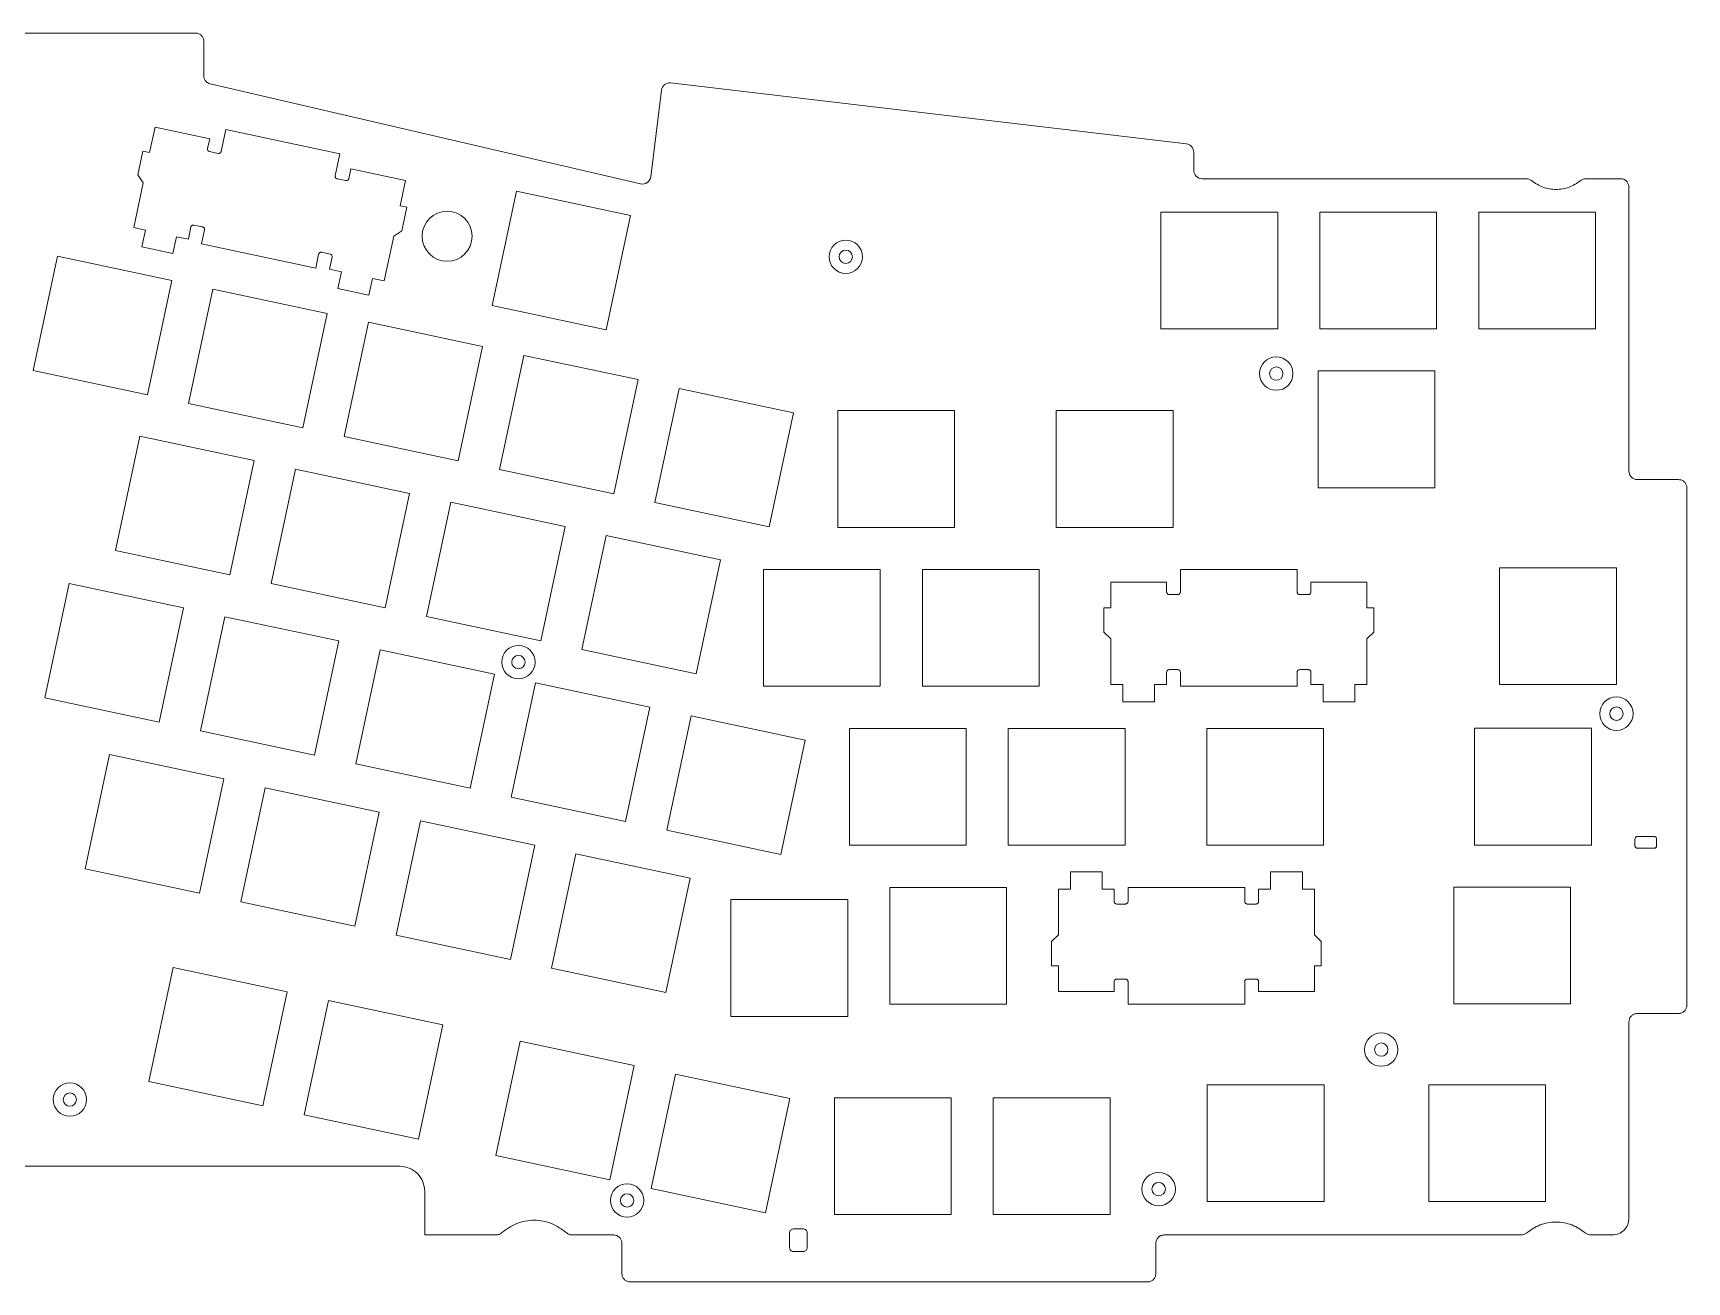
# Model space of a CAD drawing. Header units: inches. Extents: x -365 to 399, y 78 to 478.
# Drawn here: x -103.1 to 95.2, y 328.5 to 478.2 of the extents above; entities that cross this region are included whole.
import ezdxf

# ---------------------------------------------------------------- set-up
doc = ezdxf.new("R2010")
doc.units = ezdxf.units.IN
doc.header["$LTSCALE"] = 2.574606
doc.header["$MEASUREMENT"] = 0
doc.layers.get('0').update_dxf_attribs({"linetype": 'CONTINUOUS'})

msp = doc.modelspace()

# ---------------------------------------------------------------- linework, layer by layer
at = {"color": 7, "linetype": 'Continuous', "lineweight": 15}
for p, q in [((-122.297, 478.169), (-83.597, 478.169)), ((-82.597, 477.169), (-82.597, 473.056)), ((-81.819, 472.081), (-30.242, 460.087)), ((-26.639, 472.195), (35.19, 464.88)), ((-29.024, 460.94), (-27.749, 471.324)), ((-89.093, 463.851), (-88.448, 466.883)), ((-88.448, 466.883), (-81.894, 465.489)), ((-80.53, 463.972), (-79.968, 466.613)), ((-79.968, 466.613), (-66.275, 463.7)), ((-90.503, 461.186), (-89.9, 464.023)), ((-89.9, 464.023), (-89.093, 463.851)), ((-81.894, 465.489), (-82.144, 464.316)), ((-81.913, 463.96), (-80.886, 463.741)), ((-66.275, 463.7), (-66.837, 461.059)), ((36.073, 461.715), (36.073, 463.886)), ((-91.007, 454.853), (-89.868, 460.208)), ((-89.868, 460.208), (-90.503, 461.186)), ((-66.606, 460.703), (-65.579, 460.485)), ((-65.223, 460.716), (-64.973, 461.889)), ((-64.973, 461.889), (-58.42, 460.495)), ((-58.42, 460.495), (-59.065, 457.463)), ((37.073, 460.714), (75.908, 460.714)), ((83.091, 460.714), (87.238, 460.714)), ((-45.13, 459.201), (-48.043, 445.508)), ((-31.437, 456.288), (-45.13, 459.201)), ((88.238, 459.714), (88.238, 425.644)), ((-59.065, 457.463), (-58.258, 457.291)), ((-58.258, 457.291), (-58.861, 454.455)), ((-34.35, 442.594), (-31.437, 456.288)), ((46.138, 456.714), (32.138, 456.714)), ((32.138, 456.714), (32.138, 442.714)), ((46.138, 442.714), (46.138, 456.714)), ((65.188, 456.714), (51.188, 456.714)), ((51.188, 456.714), (51.188, 442.714)), ((65.188, 442.714), (65.188, 456.714)), ((84.238, 456.714), (70.238, 456.714)), ((70.238, 456.714), (70.238, 442.714)), ((84.238, 442.714), (84.238, 456.714)), ((-89.589, 454.551), (-91.007, 454.853)), ((-90.016, 452.546), (-89.589, 454.551)), ((-84.142, 454.926), (-84.454, 453.458)), ((-82.759, 454.938), (-83.786, 455.157)), ((-82.882, 452.92), (-82.528, 454.582)), ((-58.861, 454.455), (-59.84, 453.82)), ((-86.299, 451.755), (-90.016, 452.546)), ((-85.872, 453.76), (-86.299, 451.755)), ((-84.454, 453.458), (-85.872, 453.76)), ((-69.188, 450.006), (-82.882, 452.92)), ((-59.84, 453.82), (-60.979, 448.464)), ((-100.142, 451.429), (-103.055, 437.735)), ((-86.449, 448.515), (-100.142, 451.429)), ((-68.834, 451.669), (-69.188, 450.006)), ((-67.451, 451.682), (-68.478, 451.9)), ((-67.533, 449.859), (-67.22, 451.326)), ((-89.362, 434.822), (-86.449, 448.515)), ((-66.114, 449.557), (-67.533, 449.859)), ((-66.541, 447.552), (-66.114, 449.557)), ((-62.397, 448.766), (-62.824, 446.761)), ((-60.979, 448.464), (-62.397, 448.766)), ((-81.509, 447.465), (-84.422, 433.771)), ((-67.816, 444.551), (-81.509, 447.465)), ((-62.824, 446.761), (-66.541, 447.552)), ((-70.729, 430.858), (-67.816, 444.551)), ((-48.043, 445.508), (-34.35, 442.594)), ((-62.876, 443.5), (-65.789, 429.807)), ((-49.183, 440.587), (-62.876, 443.5)), ((32.138, 442.714), (46.138, 442.714)), ((51.188, 442.714), (65.188, 442.714)), ((70.238, 442.714), (84.238, 442.714)), ((-52.096, 426.894), (-49.183, 440.587)), ((-44.243, 439.536), (-47.156, 425.843)), ((-30.55, 436.623), (-44.243, 439.536)), ((-103.055, 437.735), (-89.362, 434.822)), ((-33.463, 422.929), (-30.55, 436.623)), ((64.988, 437.664), (50.988, 437.664)), ((50.988, 437.664), (50.988, 423.664)), ((64.988, 423.664), (64.988, 437.664)), ((-25.61, 435.572), (-28.523, 421.879)), ((-11.917, 432.659), (-25.61, 435.572)), ((-84.422, 433.771), (-70.729, 430.858)), ((-14.83, 418.965), (-11.917, 432.659)), ((7.388, 432.914), (-6.612, 432.914)), ((-6.612, 432.914), (-6.612, 418.914)), ((7.388, 418.914), (7.388, 432.914)), ((33.583, 432.914), (19.583, 432.914)), ((19.583, 432.914), (19.583, 418.914)), ((33.583, 418.914), (33.583, 432.914)), ((-90.256, 429.849), (-93.169, 416.156)), ((-76.563, 426.936), (-90.256, 429.849)), ((-65.789, 429.807), (-52.096, 426.894)), ((-79.476, 413.242), (-76.563, 426.936)), ((-71.623, 425.885), (-74.536, 412.191)), ((-57.93, 422.972), (-71.623, 425.885)), ((-47.156, 425.843), (-33.463, 422.929)), ((89.238, 424.644), (94.188, 424.644)), ((-60.843, 409.278), (-57.93, 422.972)), ((50.988, 423.664), (64.988, 423.664)), ((95.188, 423.644), (95.188, 361.644)), ((-52.99, 421.921), (-55.903, 408.227)), ((-39.297, 419.008), (-52.99, 421.921)), ((-28.523, 421.879), (-14.83, 418.965)), ((-42.21, 405.314), (-39.297, 419.008)), ((-6.612, 418.914), (7.388, 418.914)), ((19.583, 418.914), (33.583, 418.914)), ((-34.357, 417.957), (-37.271, 404.263)), ((-20.664, 415.043), (-34.357, 417.957)), ((-93.169, 416.156), (-79.476, 413.242)), ((-23.577, 401.35), (-20.664, 415.043)), ((-1.512, 413.864), (-15.512, 413.864)), ((-15.512, 413.864), (-15.512, 399.864)), ((-1.512, 399.864), (-1.512, 413.864)), ((17.538, 413.864), (3.538, 413.864)), ((3.538, 413.864), (3.538, 399.864)), ((17.538, 399.864), (17.538, 413.864)), ((34.468, 413.864), (48.468, 413.864)), ((34.468, 411.164), (34.468, 413.864)), ((48.468, 413.864), (48.468, 411.164)), ((86.738, 414.084), (72.738, 414.084)), ((72.738, 414.084), (72.738, 400.084)), ((86.738, 400.084), (86.738, 414.084)), ((-98.729, 412.175), (-101.643, 398.482)), ((-85.036, 409.262), (-98.729, 412.175)), ((-74.536, 412.191), (-60.843, 409.278)), ((26.118, 412.364), (32.818, 412.364)), ((26.118, 409.264), (26.118, 412.364)), ((32.818, 412.364), (32.818, 411.164)), ((33.118, 410.864), (34.168, 410.864)), ((48.768, 410.864), (49.818, 410.864)), ((50.118, 412.364), (56.818, 412.364)), ((50.118, 411.164), (50.118, 412.364)), ((56.818, 412.364), (56.818, 409.264)), ((-87.949, 395.569), (-85.036, 409.262)), ((25.293, 409.264), (26.118, 409.264)), ((25.293, 406.364), (25.293, 409.264)), ((56.818, 409.264), (57.643, 409.264)), ((57.643, 409.264), (57.643, 406.364)), ((-80.096, 408.211), (-83.01, 394.518)), ((-66.403, 405.298), (-80.096, 408.211)), ((-55.903, 408.227), (-42.21, 405.314)), ((-69.316, 391.604), (-66.403, 405.298)), ((26.118, 405.539), (25.293, 406.364)), ((26.118, 400.064), (26.118, 405.539)), ((57.643, 406.364), (56.818, 405.539)), ((56.818, 405.539), (56.818, 400.064)), ((-61.463, 404.247), (-64.377, 390.554)), ((-47.77, 401.334), (-61.463, 404.247)), ((-37.271, 404.263), (-23.577, 401.35)), ((-50.683, 387.64), (-47.77, 401.334)), ((32.818, 401.564), (32.818, 400.064)), ((34.168, 401.864), (33.118, 401.864)), ((34.468, 399.864), (34.468, 401.564)), ((48.468, 401.564), (48.468, 399.864)), ((49.818, 401.864), (48.768, 401.864)), ((50.118, 400.064), (50.118, 401.564)), ((-42.83, 400.283), (-45.744, 386.589)), ((-29.137, 397.37), (-42.83, 400.283)), ((-15.512, 399.864), (-1.512, 399.864)), ((3.538, 399.864), (17.538, 399.864)), ((27.568, 400.064), (26.118, 400.064)), ((27.568, 398.014), (27.568, 400.064)), ((31.368, 400.064), (31.368, 398.014)), ((32.818, 400.064), (31.368, 400.064)), ((48.468, 399.864), (34.468, 399.864)), ((51.568, 400.064), (50.118, 400.064)), ((51.568, 398.014), (51.568, 400.064)), ((55.368, 400.064), (55.368, 398.014)), ((56.818, 400.064), (55.368, 400.064)), ((72.738, 400.084), (86.738, 400.084)), ((-101.643, 398.482), (-87.949, 395.569)), ((-32.05, 383.676), (-29.137, 397.37)), ((31.368, 398.014), (27.568, 398.014)), ((55.368, 398.014), (51.568, 398.014)), ((-24.197, 396.319), (-27.111, 382.625)), ((-10.504, 393.406), (-24.197, 396.319)), ((8.788, 394.814), (-5.212, 394.814)), ((-5.212, 394.814), (-5.212, 380.814)), ((8.788, 380.814), (8.788, 394.814)), ((27.838, 394.814), (13.838, 394.814)), ((13.838, 394.814), (13.838, 380.814)), ((27.838, 380.814), (27.838, 394.814)), ((51.638, 394.814), (37.638, 394.814)), ((37.638, 394.814), (37.638, 380.814)), ((51.638, 380.814), (51.638, 394.814)), ((83.738, 394.834), (69.738, 394.834)), ((69.738, 394.834), (69.738, 380.834)), ((83.738, 380.834), (83.738, 394.834)), ((-83.01, 394.518), (-69.316, 391.604)), ((-13.417, 379.712), (-10.504, 393.406)), ((-93.891, 391.67), (-96.804, 377.976)), ((-80.197, 388.756), (-93.891, 391.67)), ((-83.11, 375.063), (-80.197, 388.756)), ((-64.377, 390.554), (-50.683, 387.64)), ((-75.258, 387.705), (-78.171, 374.012)), ((-61.564, 384.792), (-75.258, 387.705)), ((-64.477, 371.099), (-61.564, 384.792)), ((-45.744, 386.589), (-32.05, 383.676)), ((-56.625, 383.741), (-59.538, 370.048)), ((-42.931, 380.828), (-56.625, 383.741)), ((-45.844, 367.135), (-42.931, 380.828)), ((-27.111, 382.625), (-13.417, 379.712)), ((-5.212, 380.814), (8.788, 380.814)), ((13.838, 380.814), (27.838, 380.814)), ((37.638, 380.814), (51.638, 380.814)), ((69.738, 380.834), (83.738, 380.834)), ((88.961, 381.556), (88.961, 380.756)), ((91.261, 381.856), (89.261, 381.856)), ((91.561, 380.756), (91.561, 381.556)), ((-37.992, 379.777), (-40.905, 366.084)), ((-24.298, 376.864), (-37.992, 379.777)), ((89.261, 380.456), (91.261, 380.456)), ((-96.804, 377.976), (-83.11, 375.063)), ((-27.211, 363.17), (-24.298, 376.864)), ((21.288, 377.614), (25.088, 377.614)), ((21.288, 375.564), (21.288, 377.614)), ((25.088, 377.614), (25.088, 375.564)), ((45.288, 377.614), (49.088, 377.614)), ((45.288, 375.564), (45.288, 377.614)), ((49.088, 377.614), (49.088, 375.564)), ((-0.362, 375.764), (-0.362, 361.764)), ((13.638, 375.764), (-0.362, 375.764)), ((13.638, 361.764), (13.638, 375.764)), ((19.838, 375.564), (21.288, 375.564)), ((19.838, 370.089), (19.838, 375.564)), ((25.088, 375.564), (26.538, 375.564)), ((26.538, 375.564), (26.538, 374.064)), ((28.188, 375.764), (42.188, 375.764)), ((28.188, 374.064), (28.188, 375.764)), ((42.188, 375.764), (42.188, 374.064)), ((43.838, 375.564), (45.288, 375.564)), ((43.838, 374.064), (43.838, 375.564)), ((49.088, 375.564), (50.538, 375.564)), ((50.538, 375.564), (50.538, 370.089)), ((67.233, 375.784), (81.233, 375.784)), ((67.233, 361.784), (67.233, 375.784)), ((81.233, 375.784), (81.233, 361.784)), ((-78.171, 374.012), (-64.477, 371.099)), ((-5.412, 374.294), (-19.412, 374.294)), ((-19.412, 374.294), (-19.412, 360.294)), ((-5.412, 360.294), (-5.412, 374.294)), ((26.838, 373.764), (27.888, 373.764)), ((42.488, 373.764), (43.538, 373.764)), ((-59.538, 370.048), (-45.844, 367.135)), ((19.013, 369.264), (19.838, 370.089)), ((19.013, 366.364), (19.013, 369.264)), ((50.538, 370.089), (51.363, 369.264)), ((51.363, 369.264), (51.363, 366.364)), ((-89.199, 352.474), (-86.285, 366.168)), ((-86.285, 366.168), (-72.592, 363.254)), ((-40.905, 366.084), (-27.211, 363.17)), ((19.838, 366.364), (19.013, 366.364)), ((19.838, 363.264), (19.838, 366.364)), ((50.538, 366.364), (50.538, 363.264)), ((51.363, 366.364), (50.538, 366.364)), ((-72.592, 363.254), (-75.505, 349.561)), ((26.538, 363.264), (19.838, 363.264)), ((26.538, 364.464), (26.538, 363.264)), ((27.888, 364.764), (26.838, 364.764)), ((28.188, 361.764), (28.188, 364.464)), ((42.188, 364.464), (42.188, 361.764)), ((43.538, 364.764), (42.488, 364.764)), ((43.838, 363.264), (43.838, 364.464)), ((50.538, 363.264), (43.838, 363.264)), ((-70.566, 348.51), (-67.652, 362.204)), ((-67.652, 362.204), (-53.959, 359.29)), ((-0.362, 361.764), (13.638, 361.764)), ((42.188, 361.764), (28.188, 361.764)), ((81.233, 361.784), (67.233, 361.784)), ((-53.959, 359.29), (-56.872, 345.597)), ((-19.412, 360.294), (-5.412, 360.294)), ((88.238, 359.644), (88.238, 336.094)), ((94.188, 360.644), (89.238, 360.644)), ((-47.605, 343.625), (-44.691, 357.319)), ((-44.691, 357.319), (-30.998, 354.405)), ((-30.998, 354.405), (-33.911, 340.712)), ((-28.972, 339.661), (-26.058, 353.354)), ((-26.058, 353.354), (-12.365, 350.441)), ((-75.505, 349.561), (-89.199, 352.474)), ((37.688, 352.094), (51.688, 352.094)), ((37.688, 338.094), (37.688, 352.094)), ((51.688, 352.094), (51.688, 338.094)), ((64.233, 352.094), (78.233, 352.094)), ((64.233, 338.094), (64.233, 352.094)), ((78.233, 352.094), (78.233, 338.094)), ((-12.365, 350.441), (-15.278, 336.748)), ((-7.011, 350.549), (6.989, 350.549)), ((-7.011, 336.549), (-7.011, 350.549)), ((6.989, 350.549), (6.989, 336.549)), ((12.039, 350.549), (26.039, 350.549)), ((12.039, 336.549), (12.039, 350.549)), ((26.039, 350.549), (26.039, 336.549)), ((-56.872, 345.597), (-70.566, 348.51)), ((-33.911, 340.712), (-47.605, 343.625)), ((-130.85, 342.324), (-59.116, 342.324)), ((-56.116, 339.324), (-56.116, 334.094)), ((-15.278, 336.748), (-28.972, 339.661)), ((51.688, 338.094), (37.688, 338.094)), ((78.233, 338.094), (64.233, 338.094)), ((6.989, 336.549), (-7.011, 336.549)), ((26.039, 336.549), (12.039, 336.549)), ((-47.572, 334.094), (-56.116, 334.094)), ((-33.477, 334.094), (-38.441, 334.094)), ((-32.477, 329.466), (-32.477, 333.094)), ((-12.376, 334.366), (-12.376, 332.566)), ((-11.926, 334.816), (-10.726, 334.816)), ((-10.276, 332.566), (-10.276, 334.366)), ((31.523, 333.094), (31.523, 329.466)), ((75.293, 334.094), (32.523, 334.094)), ((86.238, 334.094), (83.688, 334.094)), ((-11.926, 332.116), (-10.726, 332.116)), ((-31.477, 328.466), (30.523, 328.466))]:
    msp.add_line(p, q, dxfattribs=at)
for centre, radius in [((-53.434, 453.811), 3), ((-5.641, 451.359), 2), ((-5.641, 451.359), 0.8), ((45.965, 437.344), 2), ((45.965, 437.344), 0.8), ((-44.884, 402.765), 2), ((-44.884, 402.765), 0.8), ((86.738, 396.584), 2), ((86.738, 396.584), 0.8), ((58.548, 356.31), 2), ((58.548, 356.31), 0.8), ((-98.659, 350.321), 2), ((-98.659, 350.321), 0.8), ((31.864, 339.594), 2), ((-31.857, 338.23), 2), ((-31.857, 338.23), 0.8), ((31.864, 339.594), 0.8)]:
    msp.add_circle(centre, radius, dxfattribs=at)
for centre, start, end in [((-26.757, 471.202), 83.25216, 173), ((35.073, 463.887), 359.98828, 83.25216), ((-30.017, 461.062), 256.98617, 353), ((37.073, 461.714), 179.95098, 270)]:
    msp.add_arc(centre, 1, start, end, dxfattribs=at)
for points, knots in [([(-83.597, 478.169), (-83.466, 478.154), (-83.204, 478.124), (-82.873, 477.893), (-82.642, 477.562), (-82.612, 477.3), (-82.597, 477.169)], [0, 0, 0, 0, 0.25000087, 0.50000023, 0.7499996, 1, 1, 1, 1]), ([(-81.819, 472.081), (-81.926, 472.117), (-82.14, 472.188), (-82.392, 472.422), (-82.564, 472.719), (-82.586, 472.944), (-82.597, 473.056)], [0, 0, 0, 0, 0.2499992, 0.5000013, 0.7500017, 1, 1, 1, 1]), ([(-81.913, 463.96), (-81.951, 463.972), (-82.026, 463.997), (-82.108, 464.086), (-82.155, 464.197), (-82.148, 464.276), (-82.144, 464.316)], [0, 0, 0, 0, 0.2500045, 0.5000002, 0.7499977, 1, 1, 1, 1]), ([(-80.53, 463.972), (-80.543, 463.935), (-80.568, 463.86), (-80.657, 463.777), (-80.768, 463.73), (-80.847, 463.737), (-80.886, 463.741)], [0, 0, 0, 0, 0.250004, 0.5000048, 0.7500061, 1, 1, 1, 1]), ([(-66.606, 460.703), (-66.643, 460.716), (-66.718, 460.741), (-66.801, 460.829), (-66.848, 460.941), (-66.841, 461.02), (-66.837, 461.059)], [0, 0, 0, 0, 0.25000073, 0.50000151, 0.74999832, 1, 1, 1, 1]), ([(-65.223, 460.716), (-65.235, 460.678), (-65.261, 460.603), (-65.349, 460.521), (-65.461, 460.473), (-65.539, 460.481), (-65.579, 460.485)], [0, 0, 0, 0, 0.2499985, 0.5000012, 0.7500044, 1, 1, 1, 1]), ([(75.908, 460.714), (76.024, 460.704), (76.255, 460.683), (76.447, 460.552), (76.543, 460.486)], [0, 0, 0, 0, 0.4999999, 1, 1, 1, 1]), ([(82.455, 460.486), (82.008, 460.188), (81.115, 459.591), (79.499, 459.343), (77.883, 459.591), (76.99, 460.188), (76.543, 460.486)], [0, 0, 0, 0, 0.2500004, 0.5000005, 0.7500006, 1, 1, 1, 1]), ([(82.455, 460.486), (82.551, 460.552), (82.743, 460.683), (82.975, 460.704), (83.091, 460.714)], [0, 0, 0, 0, 0.5000001, 1, 1, 1, 1]), ([(87.238, 460.714), (87.369, 460.699), (87.632, 460.669), (87.962, 460.438), (88.193, 460.107), (88.223, 459.845), (88.238, 459.714)], [0, 0, 0, 0, 0.2500004, 0.4999998, 0.7499991, 1, 1, 1, 1]), ([(-84.142, 454.926), (-84.129, 454.963), (-84.104, 455.038), (-84.016, 455.121), (-83.904, 455.168), (-83.825, 455.16), (-83.786, 455.157)], [0, 0, 0, 0, 0.2499942, 0.4999956, 0.7499976, 1, 1, 1, 1]), ([(-82.759, 454.938), (-82.721, 454.926), (-82.646, 454.9), (-82.564, 454.812), (-82.517, 454.7), (-82.524, 454.622), (-82.528, 454.582)], [0, 0, 0, 0, 0.2500039, 0.5000045, 0.7499983, 1, 1, 1, 1]), ([(-68.834, 451.669), (-68.822, 451.707), (-68.797, 451.782), (-68.708, 451.864), (-68.597, 451.911), (-68.518, 451.904), (-68.478, 451.9)], [0, 0, 0, 0, 0.2499997, 0.4999992, 0.7499994, 1, 1, 1, 1]), ([(-67.451, 451.682), (-67.414, 451.669), (-67.339, 451.644), (-67.256, 451.555), (-67.209, 451.444), (-67.217, 451.365), (-67.22, 451.326)], [0, 0, 0, 0, 0.250004, 0.5000048, 0.7500061, 1, 1, 1, 1]), ([(89.238, 424.644), (89.107, 424.659), (88.845, 424.689), (88.515, 424.92), (88.284, 425.251), (88.253, 425.513), (88.238, 425.644)], [0, 0, 0, 0, 0.2499997, 0.5000018, 0.7499998, 1, 1, 1, 1]), ([(94.188, 424.644), (94.319, 424.629), (94.581, 424.599), (94.912, 424.368), (95.143, 424.037), (95.173, 423.775), (95.188, 423.644)], [0, 0, 0, 0, 0.25000447, 0.49999835, 0.7500015, 1, 1, 1, 1]), ([(33.118, 410.864), (33.079, 410.868), (33, 410.877), (32.901, 410.947), (32.832, 411.046), (32.823, 411.125), (32.818, 411.164)], [0, 0, 0, 0, 0.25000024, 0.49999849, 0.75000171, 1, 1, 1, 1]), ([(34.468, 411.164), (34.464, 411.125), (34.455, 411.046), (34.386, 410.947), (34.286, 410.877), (34.208, 410.868), (34.168, 410.864)], [0, 0, 0, 0, 0.24999829, 0.50000151, 0.74999976, 1, 1, 1, 1]), ([(48.768, 410.864), (48.729, 410.868), (48.65, 410.877), (48.551, 410.947), (48.482, 411.046), (48.473, 411.125), (48.468, 411.164)], [0, 0, 0, 0, 0.2500024, 0.5000029, 0.7499995, 1, 1, 1, 1]), ([(50.118, 411.164), (50.114, 411.125), (50.105, 411.046), (50.036, 410.947), (49.936, 410.877), (49.858, 410.868), (49.818, 410.864)], [0, 0, 0, 0, 0.2500005, 0.4999971, 0.7499976, 1, 1, 1, 1]), ([(32.818, 401.564), (32.823, 401.603), (32.832, 401.682), (32.901, 401.781), (33, 401.85), (33.079, 401.859), (33.118, 401.864)], [0, 0, 0, 0, 0.24999829, 0.50000151, 0.74999976, 1, 1, 1, 1]), ([(34.168, 401.864), (34.208, 401.859), (34.286, 401.85), (34.386, 401.781), (34.455, 401.682), (34.464, 401.603), (34.468, 401.564)], [0, 0, 0, 0, 0.25000024, 0.49999849, 0.75000171, 1, 1, 1, 1]), ([(48.468, 401.564), (48.473, 401.603), (48.482, 401.682), (48.551, 401.781), (48.65, 401.85), (48.729, 401.859), (48.768, 401.864)], [0, 0, 0, 0, 0.2500005, 0.4999971, 0.7499976, 1, 1, 1, 1]), ([(49.818, 401.864), (49.858, 401.859), (49.936, 401.85), (50.036, 401.781), (50.105, 401.682), (50.114, 401.603), (50.118, 401.564)], [0, 0, 0, 0, 0.2500024, 0.5000029, 0.7499995, 1, 1, 1, 1]), ([(89.261, 381.856), (89.222, 381.852), (89.143, 381.843), (89.044, 381.773), (88.975, 381.674), (88.966, 381.595), (88.961, 381.556)], [0, 0, 0, 0, 0.250001, 0.5000007, 0.7499959, 1, 1, 1, 1]), ([(88.961, 380.756), (88.966, 380.717), (88.975, 380.638), (89.044, 380.539), (89.143, 380.47), (89.222, 380.461), (89.261, 380.456)], [0, 0, 0, 0, 0.2500045, 0.5000001, 0.7499978, 1, 1, 1, 1]), ([(91.561, 381.556), (91.557, 381.595), (91.548, 381.674), (91.478, 381.773), (91.379, 381.843), (91.301, 381.852), (91.261, 381.856)], [0, 0, 0, 0, 0.24999961, 0.50000221, 0.75000039, 1, 1, 1, 1]), ([(91.261, 380.456), (91.301, 380.461), (91.379, 380.47), (91.478, 380.539), (91.548, 380.638), (91.557, 380.717), (91.561, 380.756)], [0, 0, 0, 0, 0.25000074, 0.49999707, 0.75000003, 1, 1, 1, 1]), ([(26.838, 373.764), (26.799, 373.768), (26.72, 373.777), (26.621, 373.847), (26.552, 373.946), (26.543, 374.025), (26.538, 374.064)], [0, 0, 0, 0, 0.2500007, 0.5, 0.7499993, 1, 1, 1, 1]), ([(28.188, 374.064), (28.184, 374.025), (28.175, 373.946), (28.106, 373.847), (28.006, 373.777), (27.928, 373.768), (27.888, 373.764)], [0, 0, 0, 0, 0.25000182, 0.49999779, 0.74999818, 1, 1, 1, 1]), ([(42.488, 373.764), (42.449, 373.768), (42.37, 373.777), (42.271, 373.847), (42.202, 373.946), (42.193, 374.025), (42.188, 374.064)], [0, 0, 0, 0, 0.24999961, 0.49999779, 0.75000039, 1, 1, 1, 1]), ([(43.838, 374.064), (43.834, 374.025), (43.825, 373.946), (43.756, 373.847), (43.656, 373.777), (43.578, 373.768), (43.538, 373.764)], [0, 0, 0, 0, 0.24999961, 0.50000221, 0.75000039, 1, 1, 1, 1]), ([(26.538, 364.464), (26.543, 364.503), (26.552, 364.582), (26.621, 364.681), (26.72, 364.75), (26.799, 364.759), (26.838, 364.764)], [0, 0, 0, 0, 0.2499949, 0.4999961, 0.7499973, 1, 1, 1, 1]), ([(27.888, 364.764), (27.928, 364.759), (28.006, 364.75), (28.106, 364.681), (28.175, 364.582), (28.184, 364.503), (28.188, 364.464)], [0, 0, 0, 0, 0.25000377, 0.50000611, 0.75000403, 1, 1, 1, 1]), ([(42.188, 364.464), (42.193, 364.503), (42.202, 364.582), (42.271, 364.681), (42.37, 364.75), (42.449, 364.759), (42.488, 364.764)], [0, 0, 0, 0, 0.2499938, 0.4999983, 0.7499984, 1, 1, 1, 1]), ([(43.538, 364.764), (43.578, 364.759), (43.656, 364.75), (43.756, 364.681), (43.825, 364.582), (43.834, 364.503), (43.838, 364.464)], [0, 0, 0, 0, 0.2500016, 0.5000017, 0.7500062, 1, 1, 1, 1]), ([(95.188, 361.644), (95.173, 361.513), (95.143, 361.251), (94.912, 360.92), (94.581, 360.689), (94.319, 360.659), (94.188, 360.644)], [0, 0, 0, 0, 0.2499993, 0.5000007, 0.7499955, 1, 1, 1, 1]), ([(88.238, 359.644), (88.253, 359.775), (88.284, 360.037), (88.515, 360.368), (88.845, 360.599), (89.107, 360.629), (89.238, 360.644)], [0, 0, 0, 0, 0.25000026, 0.49999834, 0.74999974, 1, 1, 1, 1]), ([(-59.116, 342.324), (-58.723, 342.279), (-57.937, 342.189), (-56.945, 341.495), (-56.252, 340.503), (-56.161, 339.717), (-56.116, 339.324)], [0, 0, 0, 0, 0.2499999, 0.4999998, 0.7499996, 1, 1, 1, 1]), ([(-46.9, 334.353), (-46.321, 334.774), (-45.163, 335.618), (-43.006, 335.973), (-40.85, 335.618), (-39.692, 334.774), (-39.112, 334.353)], [0, 0, 0, 0, 0.2499999, 0.5, 0.75, 1, 1, 1, 1]), ([(75.939, 334.33), (76.473, 334.696), (77.542, 335.428), (79.491, 335.733), (81.44, 335.428), (82.508, 334.696), (83.043, 334.33)], [0, 0, 0, 0, 0.24999976, 0.5, 0.75000024, 1, 1, 1, 1]), ([(88.238, 336.094), (88.208, 335.832), (88.148, 335.308), (87.686, 334.647), (87.025, 334.184), (86.5, 334.124), (86.238, 334.094)], [0, 0, 0, 0, 0.2500007, 0.4999986, 0.7499998, 1, 1, 1, 1]), ([(-46.9, 334.353), (-46.948, 334.314), (-47.043, 334.236), (-47.21, 334.156), (-47.388, 334.104), (-47.51, 334.097), (-47.572, 334.094)], [0, 0, 0, 0, 0.2499994, 0.5000026, 0.75, 1, 1, 1, 1]), ([(-38.441, 334.094), (-38.502, 334.097), (-38.625, 334.104), (-38.803, 334.156), (-38.969, 334.236), (-39.065, 334.314), (-39.112, 334.353)], [0, 0, 0, 0, 0.25, 0.499998, 0.7500011, 1, 1, 1, 1]), ([(-33.477, 334.094), (-33.346, 334.079), (-33.083, 334.049), (-32.753, 333.818), (-32.522, 333.487), (-32.492, 333.225), (-32.477, 333.094)], [0, 0, 0, 0, 0.2500002, 0.500001, 0.7499995, 1, 1, 1, 1]), ([(-11.926, 334.816), (-11.985, 334.809), (-12.103, 334.795), (-12.252, 334.691), (-12.356, 334.543), (-12.37, 334.425), (-12.376, 334.366)], [0, 0, 0, 0, 0.2499974, 0.4999985, 0.7499937, 1, 1, 1, 1]), ([(-10.276, 334.366), (-10.283, 334.425), (-10.297, 334.543), (-10.401, 334.691), (-10.55, 334.795), (-10.667, 334.809), (-10.726, 334.816)], [0, 0, 0, 0, 0.2500063, 0.5000015, 0.7500026, 1, 1, 1, 1]), ([(31.523, 333.094), (31.538, 333.225), (31.569, 333.487), (31.8, 333.818), (32.13, 334.049), (32.392, 334.079), (32.523, 334.094)], [0, 0, 0, 0, 0.25000075, 0.5, 0.74999925, 1, 1, 1, 1]), ([(75.939, 334.33), (75.842, 334.262), (75.648, 334.126), (75.411, 334.105), (75.293, 334.094)], [0, 0, 0, 0, 0.4999981, 1, 1, 1, 1]), ([(83.688, 334.094), (83.57, 334.105), (83.334, 334.126), (83.14, 334.262), (83.043, 334.33)], [0, 0, 0, 0, 0.499992, 1, 1, 1, 1]), ([(-12.376, 332.566), (-12.37, 332.507), (-12.356, 332.389), (-12.252, 332.24), (-12.103, 332.136), (-11.985, 332.123), (-11.926, 332.116)], [0, 0, 0, 0, 0.2499979, 0.4999952, 0.7499984, 1, 1, 1, 1]), ([(-10.726, 332.116), (-10.667, 332.123), (-10.55, 332.136), (-10.401, 332.24), (-10.297, 332.389), (-10.283, 332.507), (-10.276, 332.566)], [0, 0, 0, 0, 0.2500016, 0.5000048, 0.7500021, 1, 1, 1, 1]), ([(-31.477, 328.466), (-31.608, 328.481), (-31.87, 328.511), (-32.2, 328.742), (-32.431, 329.073), (-32.462, 329.335), (-32.477, 329.466)], [0, 0, 0, 0, 0.24999996, 0.49999765, 0.74999985, 1, 1, 1, 1]), ([(31.523, 329.466), (31.508, 329.335), (31.478, 329.073), (31.247, 328.742), (30.917, 328.511), (30.654, 328.481), (30.523, 328.466)], [0, 0, 0, 0, 0.2499997, 0.5000028, 0.7499993, 1, 1, 1, 1])]:
    msp.add_open_spline(points, degree=3, knots=knots, dxfattribs=at)

doc.saveas('drawing.dxf')
